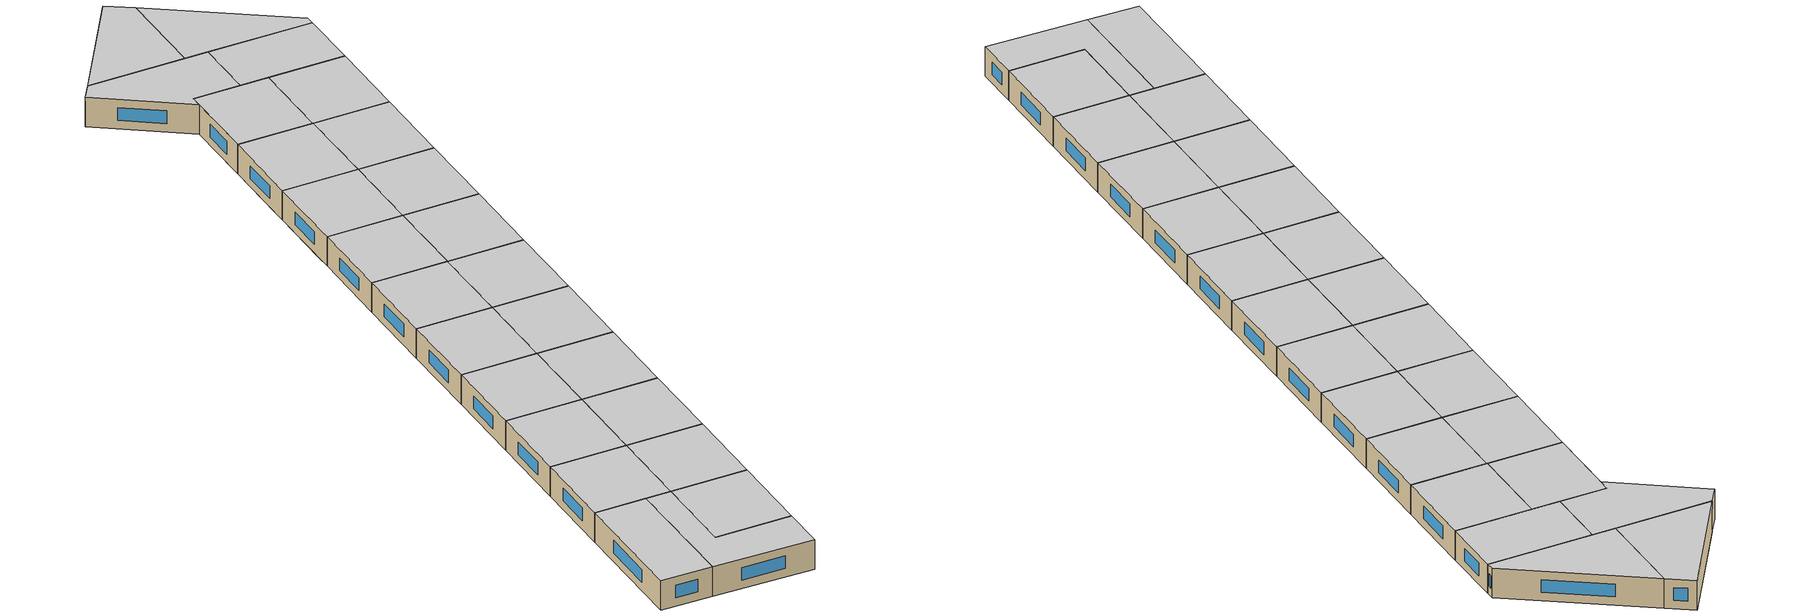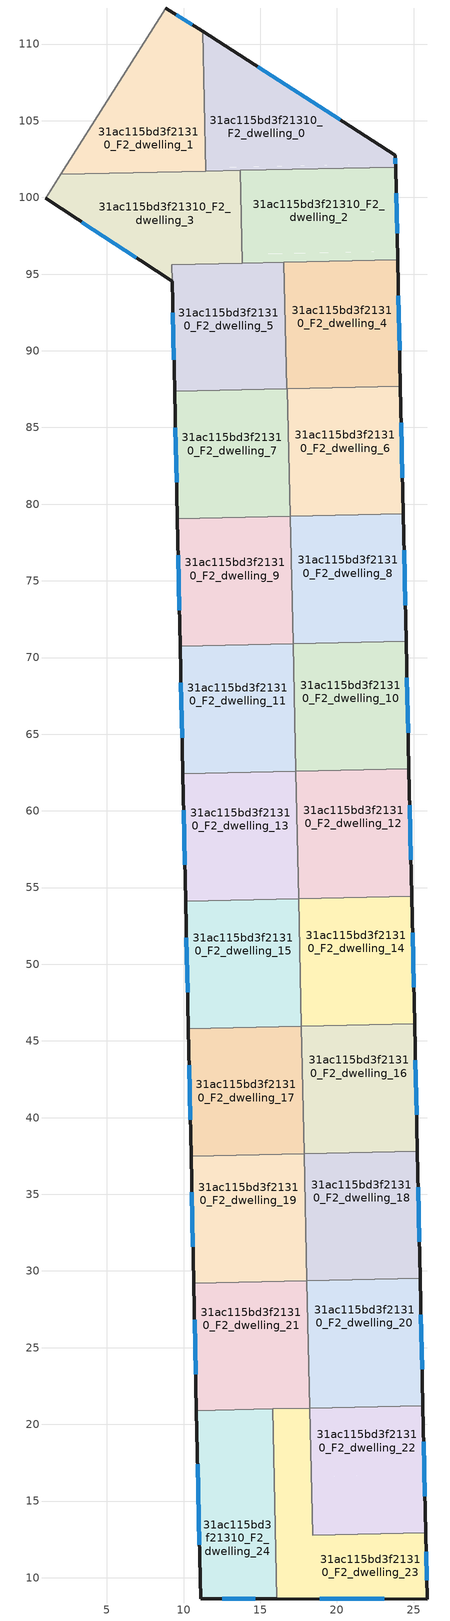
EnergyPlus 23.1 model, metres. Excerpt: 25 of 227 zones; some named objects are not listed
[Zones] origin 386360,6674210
31ac115bd3f21310_F2_dwelling_0
 floor to 31ac115bd3f21310_F1_dwelling_0 (EU_floor_Construction): 23.81,102.76 23.82,102.2 11.44,101.93 11.24,110.82 z6
 floor to 31ac115bd3f21310_F1_dwelling_2 (EU_floor_Construction): 23.82,102.2 23.83,101.98 13.49,101.75 13.48,101.97 z6
 floor to 31ac115bd3f21310_F1_dwelling_3 (EU_floor_Construction): 13.48,101.97 13.49,101.75 11.45,101.71 11.44,101.93 z6
 wall outside (EU_wall_Construction): 23.83,101.98 23.81,102.76 11.24,110.82 z6:9
 wall to 31ac115bd3f21310_F2_dwelling_1 (EU_wall_Construction): 11.24,110.82 11.45,101.71 z6:9
 wall to 31ac115bd3f21310_F2_dwelling_2 (EU_wall_Construction): 13.69,101.76 23.83,101.98 z6:9
 wall to 31ac115bd3f21310_F2_dwelling_3 (EU_wall_Construction): 11.45,101.71 13.69,101.76 z6:9
 window (EU_Window_Construction): 20.22,105.07 14.83,108.52 / 23.82,102.21 23.81,102.54 z6.86:8.14
 ceiling to 31ac115bd3f21310_F3_dwelling_0 (EU_floor_Construction): 23.83,101.98 23.81,102.76 11.24,110.82 11.45,101.71 z9
31ac115bd3f21310_F2_dwelling_1
 floor to 31ac115bd3f21310_F1_dwelling_1 (EU_floor_Construction): 11.21,110.84 11.4,101.92 2.14,101.72 8.86,112.35 z6
 floor to 31ac115bd3f21310_F1_dwelling_0 (EU_floor_Construction): 11.24,110.82 11.44,101.93 11.4,101.92 11.21,110.84 z6
 floor to 31ac115bd3f21310_F1_dwelling_3 (EU_floor_Construction): 11.44,101.93 11.45,101.71 2,101.5 2.14,101.72 z6
 wall outside (EU_wall_Construction): 11.24,110.82 8.86,112.35 z6:9
 wall adiabatic (EU_wall_Construction): 8.86,112.35 2,101.5 z6:9
 wall to 31ac115bd3f21310_F2_dwelling_3 (EU_wall_Construction): 2,101.5 11.45,101.71 z6:9
 window (EU_Window_Construction): 10.56,111.26 9.54,111.91 z6.86:8.14
 ceiling to 31ac115bd3f21310_F3_dwelling_1 (EU_floor_Construction): 11.45,101.71 11.24,110.82 8.86,112.35 2,101.5 z9
31ac115bd3f21310_F2_dwelling_10
 floor to 31ac115bd3f21310_F1_dwelling_10 (EU_floor_Construction): 24.51,71.05 24.65,64.65 17.28,64.49 17.14,70.88 z6
 floor to 31ac115bd3f21310_F1_dwelling_12 (EU_floor_Construction): 24.65,64.65 24.69,62.74 17.33,62.57 17.28,64.49 z6
 wall outside (EU_wall_Construction): 24.69,62.74 24.51,71.05 z6:9
 wall to 31ac115bd3f21310_F2_dwelling_11 (EU_wall_Construction): 17.14,70.88 17.33,62.57 z6:9
 wall to 31ac115bd3f21310_F2_dwelling_12 (EU_wall_Construction): 17.33,62.57 24.69,62.74 z6:9
 wall to 31ac115bd3f21310_F2_dwelling_8 (EU_wall_Construction): 24.51,71.05 17.14,70.88 z6:9
 window (EU_Window_Construction): 24.64,65.11 24.56,68.67 z6.86:8.14
 ceiling to 31ac115bd3f21310_F3_dwelling_10 (EU_floor_Construction): 24.69,62.74 24.51,71.05 17.14,70.88 17.33,62.57 z9
31ac115bd3f21310_F2_dwelling_11
 floor to 31ac115bd3f21310_F1_dwelling_11 (EU_floor_Construction): 17.14,70.88 17.28,64.49 9.91,64.33 9.78,70.72 z6
 floor to 31ac115bd3f21310_F1_dwelling_13 (EU_floor_Construction): 17.28,64.49 17.32,62.57 9.95,62.41 9.91,64.33 z6
 wall outside (EU_wall_Construction): 9.78,70.72 9.95,62.41 z6:9
 wall to 31ac115bd3f21310_F2_dwelling_9 (EU_wall_Construction): 17.14,70.88 9.78,70.72 z6:9
 wall to 31ac115bd3f21310_F2_dwelling_13 (EU_wall_Construction): 9.95,62.41 17.32,62.57 z6:9
 window (EU_Window_Construction): 9.83,68.35 9.9,64.78 z6.86:8.14
 ceiling to 31ac115bd3f21310_F3_dwelling_11 (EU_floor_Construction): 17.33,62.57 17.14,70.88 9.78,70.72 9.95,62.41 z9
31ac115bd3f21310_F2_dwelling_12
 floor to 31ac115bd3f21310_F1_dwelling_12 (EU_floor_Construction): 24.69,62.74 24.83,56.66 17.46,56.5 17.32,62.57 z6
 floor to 31ac115bd3f21310_F1_dwelling_14 (EU_floor_Construction): 24.83,56.66 24.88,54.43 17.51,54.26 17.46,56.5 z6
 wall outside (EU_wall_Construction): 24.88,54.43 24.69,62.74 z6:9
 wall to 31ac115bd3f21310_F2_dwelling_13 (EU_wall_Construction): 17.32,62.57 17.51,54.26 z6:9
 wall to 31ac115bd3f21310_F2_dwelling_14 (EU_wall_Construction): 17.51,54.26 24.88,54.43 z6:9
 window (EU_Window_Construction): 24.83,56.8 24.75,60.36 z6.86:8.14
 ceiling to 31ac115bd3f21310_F3_dwelling_12 (EU_floor_Construction): 24.88,54.43 24.69,62.74 17.32,62.57 17.51,54.26 z9
31ac115bd3f21310_F2_dwelling_13
 floor to 31ac115bd3f21310_F1_dwelling_13 (EU_floor_Construction): 17.32,62.57 17.46,56.5 10.09,56.34 9.95,62.41 z6
 floor to 31ac115bd3f21310_F1_dwelling_15 (EU_floor_Construction): 17.46,56.5 17.5,54.26 10.13,54.1 10.09,56.34 z6
 wall outside (EU_wall_Construction): 9.95,62.41 10.13,54.1 z6:9
 wall to 31ac115bd3f21310_F2_dwelling_15 (EU_wall_Construction): 10.13,54.1 17.5,54.26 z6:9
 window (EU_Window_Construction): 10.01,60.04 10.08,56.47 z6.86:8.14
 ceiling to 31ac115bd3f21310_F3_dwelling_13 (EU_floor_Construction): 17.51,54.26 17.32,62.57 9.95,62.41 10.13,54.1 z9
31ac115bd3f21310_F2_dwelling_14
 floor to 31ac115bd3f21310_F1_dwelling_16 (EU_floor_Construction): 25.01,48.68 25.06,46.12 17.69,45.96 17.63,48.51 z6
 floor adiabatic (EU_floor_Construction): 24.88,54.43 25.01,48.68 17.63,48.51 17.5,54.26 z6
 wall outside (EU_wall_Construction): 25.06,46.12 24.88,54.43 z6:9
 wall to 31ac115bd3f21310_F2_dwelling_15 (EU_wall_Construction): 17.5,54.26 17.69,45.96 25.06,46.12 z6:9
 window (EU_Window_Construction): 25.01,48.49 24.93,52.05 z6.86:8.14
 ceiling to 31ac115bd3f21310_F3_dwelling_14 (EU_floor_Construction): 25.06,46.12 24.88,54.43 17.5,54.26 17.69,45.96 z9
31ac115bd3f21310_F2_dwelling_15
 floor to 31ac115bd3f21310_F1_dwelling_15 (EU_floor_Construction): 17.5,54.26 17.63,48.51 10.26,48.35 10.13,54.1 z6
 floor to 31ac115bd3f21310_F1_dwelling_17 (EU_floor_Construction): 17.63,48.51 17.69,45.96 10.31,45.8 10.26,48.35 z6
 wall outside (EU_wall_Construction): 10.13,54.1 10.31,45.79 z6:9
 wall to 31ac115bd3f21310_F2_dwelling_16 (EU_wall_Construction): 17.68,45.96 25.06,46.12 z6:9
 wall to 31ac115bd3f21310_F2_dwelling_17 (EU_wall_Construction): 10.31,45.79 17.68,45.96 z6:9
 window (EU_Window_Construction): 10.18,51.73 10.26,48.17 z6.86:8.14
 ceiling to 31ac115bd3f21310_F3_dwelling_15 (EU_floor_Construction): 17.69,45.96 17.5,54.26 10.13,54.1 10.31,45.79 z9
31ac115bd3f21310_F2_dwelling_16
 floor to 31ac115bd3f21310_F1_dwelling_16 (EU_floor_Construction): 25.06,46.12 25.18,40.69 17.81,40.53 17.69,45.96 z6
 floor to 31ac115bd3f21310_F1_dwelling_18 (EU_floor_Construction): 25.18,40.69 25.24,37.82 17.87,37.66 17.81,40.53 z6
 wall outside (EU_wall_Construction): 25.24,37.82 25.06,46.12 z6:9
 wall to 31ac115bd3f21310_F2_dwelling_17 (EU_wall_Construction): 17.68,45.96 17.87,37.66 z6:9
 wall to 31ac115bd3f21310_F2_dwelling_18 (EU_wall_Construction): 17.87,37.66 25.24,37.82 z6:9
 window (EU_Window_Construction): 25.19,40.19 25.11,43.75 z6.86:8.14
 ceiling to 31ac115bd3f21310_F3_dwelling_16 (EU_floor_Construction): 25.24,37.82 25.06,46.12 17.68,45.96 17.87,37.66 z9
31ac115bd3f21310_F2_dwelling_17
 floor adiabatic (EU_floor_Construction): 17.68,45.96 17.87,37.66 10.49,37.49 10.31,45.79 z6
 wall outside (EU_wall_Construction): 10.31,45.79 10.49,37.49 z6:9
 wall to 31ac115bd3f21310_F2_dwelling_19 (EU_wall_Construction): 10.49,37.49 17.87,37.66 z6:9
 window (EU_Window_Construction): 10.36,43.42 10.44,39.86 z6.86:8.14
 ceiling to 31ac115bd3f21310_F3_dwelling_17 (EU_floor_Construction): 17.87,37.66 17.68,45.96 10.31,45.79 10.49,37.49 z9
31ac115bd3f21310_F2_dwelling_18
 floor to 31ac115bd3f21310_F1_dwelling_18 (EU_floor_Construction): 25.24,37.82 25.36,32.71 17.98,32.55 17.87,37.66 z6
 floor to 31ac115bd3f21310_F1_dwelling_20 (EU_floor_Construction): 25.36,32.71 25.43,29.52 18.05,29.36 17.98,32.55 z6
 wall outside (EU_wall_Construction): 25.43,29.52 25.24,37.82 z6:9
 wall to 31ac115bd3f21310_F2_dwelling_19 (EU_wall_Construction): 17.87,37.66 18.05,29.36 z6:9
 wall to 31ac115bd3f21310_F2_dwelling_20 (EU_wall_Construction): 18.05,29.36 25.43,29.52 z6:9
 window (EU_Window_Construction): 25.38,31.89 25.3,35.45 z6.86:8.14
 ceiling to 31ac115bd3f21310_F3_dwelling_18 (EU_floor_Construction): 25.43,29.52 25.24,37.82 17.87,37.66 18.05,29.36 z9
31ac115bd3f21310_F2_dwelling_19
 floor to 31ac115bd3f21310_F1_dwelling_19 (EU_floor_Construction): 17.87,37.66 17.98,32.55 10.6,32.39 10.49,37.49 z6
 floor to 31ac115bd3f21310_F1_dwelling_21 (EU_floor_Construction): 17.98,32.55 18.05,29.36 10.67,29.19 10.6,32.39 z6
 wall outside (EU_wall_Construction): 10.49,37.49 10.67,29.19 z6:9
 wall to 31ac115bd3f21310_F2_dwelling_20 (EU_wall_Construction): 10.67,29.19 18.05,29.36 z6:9
 window (EU_Window_Construction): 10.54,35.12 10.62,31.56 z6.86:8.14
 ceiling to 31ac115bd3f21310_F3_dwelling_19 (EU_floor_Construction): 18.05,29.36 17.87,37.66 10.49,37.49 10.67,29.19 z9
31ac115bd3f21310_F2_dwelling_2
 floor to 31ac115bd3f21310_F1_dwelling_2 (EU_floor_Construction): 23.83,101.98 23.95,96.5 13.81,96.28 13.69,101.76 z6
 floor to 31ac115bd3f21310_F1_dwelling_5 (EU_floor_Construction): 16.46,96.34 16.47,95.78 13.82,95.72 13.81,96.28 z6
 floor to 31ac115bd3f21310_F1_dwelling_4 (EU_floor_Construction): 23.95,96.5 23.96,95.94 16.47,95.78 16.46,96.34 z6
 wall outside (EU_wall_Construction): 23.96,95.94 23.83,101.98 z6:9
 wall to 31ac115bd3f21310_F2_dwelling_3 (EU_wall_Construction): 13.69,101.76 13.82,95.72 z6:9
 wall to 31ac115bd3f21310_F2_dwelling_4 (EU_wall_Construction): 16.55,95.78 23.96,95.94 z6:9
 wall to 31ac115bd3f21310_F2_dwelling_5 (EU_wall_Construction): 13.82,95.72 16.55,95.78 z6:9
 window (EU_Window_Construction): 23.92,97.67 23.86,100.26 z6.86:8.14
 ceiling to 31ac115bd3f21310_F3_dwelling_2 (EU_floor_Construction): 23.96,95.94 23.83,101.98 13.69,101.76 13.82,95.72 z9
31ac115bd3f21310_F2_dwelling_20
 floor to 31ac115bd3f21310_F1_dwelling_20 (EU_floor_Construction): 25.43,29.52 25.53,24.73 18.15,24.57 18.05,29.36 z6
 floor to 31ac115bd3f21310_F1_dwelling_22 (EU_floor_Construction): 25.53,24.73 25.61,21.22 18.23,21.06 18.15,24.57 z6
 wall outside (EU_wall_Construction): 25.61,21.22 25.43,29.52 z6:9
 wall to 31ac115bd3f21310_F2_dwelling_21 (EU_wall_Construction): 10.67,29.19 18.05,29.36 18.23,21.06 z6:9
 wall to 31ac115bd3f21310_F2_dwelling_22 (EU_wall_Construction): 18.23,21.06 25.61,21.22 z6:9
 window (EU_Window_Construction): 25.56,23.59 25.48,27.15 z6.86:8.14
 ceiling to 31ac115bd3f21310_F3_dwelling_20 (EU_floor_Construction): 25.61,21.22 25.43,29.52 18.05,29.36 18.23,21.06 z9
31ac115bd3f21310_F2_dwelling_21
 floor to 31ac115bd3f21310_F1_dwelling_21 (EU_floor_Construction): 18.05,29.36 18.15,24.57 10.77,24.41 10.67,29.19 z6
 floor to 31ac115bd3f21310_F1_dwelling_23 (EU_floor_Construction): 18.15,24.57 18.23,21.06 10.85,20.9 10.77,24.41 z6
 wall outside (EU_wall_Construction): 10.67,29.19 10.85,20.9 z6:9
 wall to 31ac115bd3f21310_F2_dwelling_24 (EU_wall_Construction): 10.85,20.9 15.81,21.01 z6:9
 wall to 31ac115bd3f21310_F2_dwelling_23 (EU_wall_Construction): 15.81,21.01 18.23,21.06 z6:9
 window (EU_Window_Construction): 10.72,26.82 10.8,23.27 z6.86:8.14
 ceiling to 31ac115bd3f21310_F3_dwelling_21 (EU_floor_Construction): 18.23,21.06 18.05,29.36 10.67,29.19 10.85,20.9 z9
31ac115bd3f21310_F2_dwelling_22
 floor to 31ac115bd3f21310_F1_dwelling_22 (EU_floor_Construction): 25.61,21.22 25.71,16.76 18.33,16.59 18.23,21.06 z6
 floor to 31ac115bd3f21310_F1_dwelling_24 (EU_floor_Construction): 25.71,16.76 25.79,12.93 18.49,12.77 18.41,16.6 z6
 floor to 31ac115bd3f21310_F1_dwelling_25 (EU_floor_Construction): 18.41,16.6 18.49,12.77 18.41,12.77 18.33,16.59 z6
 wall outside (EU_wall_Construction): 25.79,12.93 25.61,21.22 z6:9
 wall to 31ac115bd3f21310_F2_dwelling_23 (EU_wall_Construction): 18.23,21.06 18.41,12.77 25.79,12.93 z6:9
 window (EU_Window_Construction): 25.74,15.3 25.66,18.85 z6.86:8.14
 ceiling to 31ac115bd3f21310_F3_dwelling_22 (EU_floor_Construction): 25.79,12.93 25.61,21.22 18.23,21.06 18.41,12.77 z9
31ac115bd3f21310_F2_dwelling_23
 floor to 31ac115bd3f21310_F1_dwelling_24 (EU_floor_Construction): 25.79,12.93 25.89,8.61 18.58,8.62 18.49,12.77 z6
 floor to 31ac115bd3f21310_F1_dwelling_25 (EU_floor_Construction): 18.33,16.59 18.41,12.77 18.49,12.77 18.58,8.62 16.08,8.62 15.91,16.54 z6
 floor to 31ac115bd3f21310_F1_dwelling_23 (EU_floor_Construction): 18.23,21.06 18.33,16.59 15.91,16.54 15.81,21.01 z6
 wall outside (EU_wall_Construction): 16.09,8.62 25.89,8.61 25.79,12.93 z6:9
 wall to 31ac115bd3f21310_F2_dwelling_24 (EU_wall_Construction): 15.81,21.01 16.09,8.62 z6:9
 window (EU_Window_Construction): 25.86,9.84 25.82,11.7 / 18.89,8.62 23.09,8.61 z6.86:8.14
 ceiling to 31ac115bd3f21310_F3_dwelling_23 (EU_floor_Construction): 25.89,8.61 25.79,12.93 18.41,12.77 18.23,21.06 15.81,21.01 16.09,8.62 z9
31ac115bd3f21310_F2_dwelling_24
 floor to 31ac115bd3f21310_F1_dwelling_25 (EU_floor_Construction): 15.91,16.54 16.08,8.62 11.11,8.63 10.94,16.43 z6
 floor to 31ac115bd3f21310_F1_dwelling_23 (EU_floor_Construction): 15.81,21.01 15.91,16.54 10.94,16.43 10.85,20.9 z6
 wall outside (EU_wall_Construction): 10.85,20.9 11.11,8.63 16.09,8.62 z6:9
 window (EU_Window_Construction): 12.53,8.63 14.66,8.63 / 10.92,17.39 11.03,12.14 z6.86:8.14
 ceiling to 31ac115bd3f21310_F3_dwelling_24 (EU_floor_Construction): 16.09,8.62 15.81,21.01 10.85,20.9 11.11,8.63 z9
31ac115bd3f21310_F2_dwelling_3
 floor to 31ac115bd3f21310_F1_dwelling_3 (EU_floor_Construction): 13.49,101.75 13.61,96.28 6.83,96.13 1.02,99.95 2,101.5 z6
 floor to 31ac115bd3f21310_F1_dwelling_2 (EU_floor_Construction): 13.69,101.76 13.81,96.28 13.61,96.28 13.49,101.75 z6
 floor to 31ac115bd3f21310_F1_dwelling_5 (EU_floor_Construction): 13.81,96.28 13.82,95.72 9.24,95.62 9.27,94.52 6.83,96.13 z6
 wall outside (EU_wall_Construction): 1.02,99.95 9.27,94.52 z6:9
 wall adiabatic (EU_wall_Construction): 2,101.5 1.02,99.95 z6:9
 wall to 31ac115bd3f21310_F2_dwelling_5 (EU_wall_Construction): 9.27,94.52 9.24,95.62 13.82,95.72 z6:9
 window (EU_Window_Construction): 3.37,98.4 6.91,96.07 z6.86:8.14
 ceiling to 31ac115bd3f21310_F3_dwelling_3 (EU_floor_Construction): 13.82,95.72 13.69,101.76 2,101.5 1.02,99.95 9.27,94.52 9.24,95.62 z9
31ac115bd3f21310_F2_dwelling_4
 floor to 31ac115bd3f21310_F1_dwelling_4 (EU_floor_Construction): 23.96,95.94 24.12,88.64 16.71,88.47 16.55,95.78 z6
 floor adiabatic (EU_floor_Construction): 24.12,88.64 24.14,87.68 16.73,87.51 16.71,88.47 z6
 wall outside (EU_wall_Construction): 24.14,87.68 23.96,95.94 z6:9
 wall to 31ac115bd3f21310_F2_dwelling_5 (EU_wall_Construction): 16.55,95.78 16.73,87.51 z6:9
 wall to 31ac115bd3f21310_F2_dwelling_6 (EU_wall_Construction): 16.78,87.52 24.14,87.68 z6:9
 wall to 31ac115bd3f21310_F2_dwelling_7 (EU_wall_Construction): 16.73,87.51 16.78,87.52 z6:9
 window (EU_Window_Construction): 24.09,90.04 24.01,93.58 z6.86:8.14
 ceiling to 31ac115bd3f21310_F3_dwelling_4 (EU_floor_Construction): 24.14,87.68 23.96,95.94 16.55,95.78 16.73,87.51 z9
31ac115bd3f21310_F2_dwelling_5
 floor to 31ac115bd3f21310_F1_dwelling_5 (EU_floor_Construction): 16.47,95.78 16.64,88.47 9.4,88.31 9.24,95.62 z6
 floor adiabatic (EU_floor_Construction): 16.71,88.47 16.73,87.51 9.42,87.35 9.4,88.31 16.64,88.47 z6
 floor to 31ac115bd3f21310_F1_dwelling_4 (EU_floor_Construction): 16.55,95.78 16.71,88.47 16.63,88.47 16.47,95.78 z6
 wall outside (EU_wall_Construction): 9.27,94.52 9.42,87.35 z6:9
 wall to 31ac115bd3f21310_F2_dwelling_7 (EU_wall_Construction): 9.42,87.35 16.73,87.51 z6:9
 window (EU_Window_Construction): 9.31,92.47 9.38,89.4 z6.86:8.14
 ceiling to 31ac115bd3f21310_F3_dwelling_5 (EU_floor_Construction): 16.73,87.51 16.55,95.78 9.24,95.62 9.42,87.35 z9
31ac115bd3f21310_F2_dwelling_6
 floor to 31ac115bd3f21310_F1_dwelling_6 (EU_floor_Construction): 24.14,87.68 24.3,80.64 16.93,80.48 16.78,87.52 z6
 floor to 31ac115bd3f21310_F1_dwelling_8 (EU_floor_Construction): 24.3,80.64 24.33,79.36 16.96,79.2 16.93,80.48 z6
 wall outside (EU_wall_Construction): 24.33,79.36 24.14,87.68 z6:9
 wall to 31ac115bd3f21310_F2_dwelling_7 (EU_wall_Construction): 16.78,87.52 16.96,79.2 z6:9
 wall to 31ac115bd3f21310_F2_dwelling_8 (EU_wall_Construction): 16.96,79.2 24.33,79.36 z6:9
 window (EU_Window_Construction): 24.27,81.74 24.2,85.3 z6.86:8.14
 ceiling to 31ac115bd3f21310_F3_dwelling_6 (EU_floor_Construction): 24.33,79.36 24.14,87.68 16.78,87.52 16.96,79.2 z9
31ac115bd3f21310_F2_dwelling_7
 floor to 31ac115bd3f21310_F1_dwelling_7 (EU_floor_Construction): 16.78,87.52 16.93,80.48 9.57,80.32 9.42,87.35 z6
 floor to 31ac115bd3f21310_F1_dwelling_9 (EU_floor_Construction): 16.93,80.48 16.96,79.2 9.6,79.04 9.57,80.32 z6
 wall outside (EU_wall_Construction): 9.42,87.35 9.6,79.04 z6:9
 wall to 31ac115bd3f21310_F2_dwelling_9 (EU_wall_Construction): 9.6,79.04 16.96,79.2 z6:9
 window (EU_Window_Construction): 9.47,84.98 9.55,81.41 z6.86:8.14
 ceiling to 31ac115bd3f21310_F3_dwelling_7 (EU_floor_Construction): 16.96,79.2 16.78,87.52 9.42,87.35 9.6,79.04 z9
31ac115bd3f21310_F2_dwelling_8
 floor to 31ac115bd3f21310_F1_dwelling_8 (EU_floor_Construction): 24.33,79.36 24.47,72.65 17.11,72.48 16.96,79.2 z6
 floor to 31ac115bd3f21310_F1_dwelling_10 (EU_floor_Construction): 24.47,72.65 24.51,71.05 17.14,70.88 17.11,72.48 z6
 wall outside (EU_wall_Construction): 24.51,71.05 24.33,79.36 z6:9
 wall to 31ac115bd3f21310_F2_dwelling_9 (EU_wall_Construction): 16.96,79.2 17.15,70.88 z6:9
 window (EU_Window_Construction): 24.46,73.42 24.38,76.99 z6.86:8.14
 ceiling to 31ac115bd3f21310_F3_dwelling_8 (EU_floor_Construction): 24.51,71.05 24.33,79.36 16.96,79.2 17.15,70.88 z9
31ac115bd3f21310_F2_dwelling_9
 floor to 31ac115bd3f21310_F1_dwelling_9 (EU_floor_Construction): 16.96,79.2 17.11,72.48 9.74,72.32 9.6,79.04 z6
 floor to 31ac115bd3f21310_F1_dwelling_11 (EU_floor_Construction): 17.11,72.48 17.14,70.88 9.78,70.72 9.74,72.32 z6
 wall outside (EU_wall_Construction): 9.6,79.04 9.78,70.72 z6:9
 window (EU_Window_Construction): 9.65,76.66 9.72,73.1 z6.86:8.14
 ceiling to 31ac115bd3f21310_F3_dwelling_9 (EU_floor_Construction): 17.15,70.88 16.96,79.2 9.6,79.04 9.78,70.72 z9
[Building]
EU S2 Campaign: North Axis=0; Terrain=City; Solar Distribution=FullExterior
[Site:Location]
Helsinki-Vantaa.AP: Latitude=60.317; Longitude=24.963; Time Zone=2; Elevation=54.6
[SizingPeriod:WeatherFileDays]
AnnualSizingPeriod: Begin Month=1; Begin Day of Month=1; End Month=12; End Day of Month=31; Day of Week for Start Day=Monday; Use Weather File Daylight Saving Period=No; Use Weather File Rain and Snow Indicators=No
[MATERIAL]
EU_InternalMass_Material: Roughness=MediumRough; Thickness=0.1; Conductivity=1; Density=1800; Specific Heat=900; Thermal Absorptance=0.9; Solar Absorptance=0.7; Visible Absorptance=0.7
[MATERIAL:NOMASS] Roughness=MediumRough; Thermal Absorptance=0.9; Solar Absorptance=0.7; Visible Absorptance=0.7
Name | Thermal Resistance
EU_wall_NoMass | 1.10183
EU_floor_NoMass | 1.70606
[WINDOWMATERIAL:SIMPLEGLAZINGSYSTEM]
EU_Window_SimpleGlazing: UFactor=3.11035; Solar Heat Gain Coefficient=0.8; Visible Transmittance=0.8
[CONSTRUCTION]
EU_wall_Construction: EU_wall_NoMass
EU_floor_Construction: EU_floor_NoMass
EU_Window_Construction: EU_Window_SimpleGlazing
EU_InternalMass_Construction: EU_InternalMass_Material
[ZONE] Type=1; Multiplier=1; Ceiling Height=autocalculate; Floor Area=autocalculate; Part of Total Floor Area=Yes
Name | Volume
31ac115bd3f21310_F2_dwelling_0 | 183.807
31ac115bd3f21310_F2_dwelling_1; 31ac115bd3f21310_F2_dwelling_17 | 183.82
31ac115bd3f21310_F2_dwelling_10; 31ac115bd3f21310_F2_dwelling_22 | 183.818
31ac115bd3f21310_F2_dwelling_11 | 183.841
31ac115bd3f21310_F2_dwelling_12 | 183.805
31ac115bd3f21310_F2_dwelling_13; 31ac115bd3f21310_F2_dwelling_18 | 183.817
31ac115bd3f21310_F2_dwelling_14 | 183.813
31ac115bd3f21310_F2_dwelling_15 | 183.833
31ac115bd3f21310_F2_dwelling_16 | 183.821
31ac115bd3f21310_F2_dwelling_19; 31ac115bd3f21310_F2_dwelling_6 | 183.816
31ac115bd3f21310_F2_dwelling_2 | 183.831
31ac115bd3f21310_F2_dwelling_20 | 183.824
31ac115bd3f21310_F2_dwelling_21 | 183.798
31ac115bd3f21310_F2_dwelling_23 | 183.823
31ac115bd3f21310_F2_dwelling_24 | 183.819
31ac115bd3f21310_F2_dwelling_3 | 186.448
31ac115bd3f21310_F2_dwelling_4 | 183.83
31ac115bd3f21310_F2_dwelling_5 | 181.186
31ac115bd3f21310_F2_dwelling_7 | 183.803
31ac115bd3f21310_F2_dwelling_8 | 183.81
31ac115bd3f21310_F2_dwelling_9 | 183.847
[INTERNALMASS] Construction=EU_InternalMass_Construction
Name | Zone or ZoneList | Surface Area
31ac115bd3f21310_F2_dwelling_0_EU_InternalMass | 31ac115bd3f21310_F2_dwelling_0 | 61.2675
31ac115bd3f21310_F2_dwelling_1_EU_InternalMass | 31ac115bd3f21310_F2_dwelling_1 | 61.2724
31ac115bd3f21310_F2_dwelling_2_EU_InternalMass | 31ac115bd3f21310_F2_dwelling_2 | 61.276
31ac115bd3f21310_F2_dwelling_3_EU_InternalMass | 31ac115bd3f21310_F2_dwelling_3 | 62.1521
31ac115bd3f21310_F2_dwelling_4_EU_InternalMass | 31ac115bd3f21310_F2_dwelling_4 | 61.2768
31ac115bd3f21310_F2_dwelling_5_EU_InternalMass | 31ac115bd3f21310_F2_dwelling_5 | 60.4044
31ac115bd3f21310_F2_dwelling_6_EU_InternalMass | 31ac115bd3f21310_F2_dwelling_6 | 61.2742
31ac115bd3f21310_F2_dwelling_7_EU_InternalMass | 31ac115bd3f21310_F2_dwelling_7 | 61.2676
31ac115bd3f21310_F2_dwelling_8_EU_InternalMass | 31ac115bd3f21310_F2_dwelling_8 | 61.2699
31ac115bd3f21310_F2_dwelling_9_EU_InternalMass | 31ac115bd3f21310_F2_dwelling_9 | 61.28
31ac115bd3f21310_F2_dwelling_10_EU_InternalMass | 31ac115bd3f21310_F2_dwelling_10 | 61.2728
31ac115bd3f21310_F2_dwelling_11_EU_InternalMass | 31ac115bd3f21310_F2_dwelling_11 | 61.2806
31ac115bd3f21310_F2_dwelling_12_EU_InternalMass | 31ac115bd3f21310_F2_dwelling_12 | 61.2683
31ac115bd3f21310_F2_dwelling_13_EU_InternalMass | 31ac115bd3f21310_F2_dwelling_13 | 61.2699
31ac115bd3f21310_F2_dwelling_14_EU_InternalMass | 31ac115bd3f21310_F2_dwelling_14 | 61.271
31ac115bd3f21310_F2_dwelling_15_EU_InternalMass | 31ac115bd3f21310_F2_dwelling_15 | 61.2812
31ac115bd3f21310_F2_dwelling_16_EU_InternalMass | 31ac115bd3f21310_F2_dwelling_16 | 61.2713
31ac115bd3f21310_F2_dwelling_17_EU_InternalMass | 31ac115bd3f21310_F2_dwelling_17 | 61.2734
31ac115bd3f21310_F2_dwelling_18_EU_InternalMass | 31ac115bd3f21310_F2_dwelling_18 | 61.2723
31ac115bd3f21310_F2_dwelling_19_EU_InternalMass | 31ac115bd3f21310_F2_dwelling_19 | 61.2737
31ac115bd3f21310_F2_dwelling_20_EU_InternalMass | 31ac115bd3f21310_F2_dwelling_20 | 61.276
31ac115bd3f21310_F2_dwelling_21_EU_InternalMass | 31ac115bd3f21310_F2_dwelling_21 | 61.2663
31ac115bd3f21310_F2_dwelling_22_EU_InternalMass | 31ac115bd3f21310_F2_dwelling_22 | 61.275
31ac115bd3f21310_F2_dwelling_23_EU_InternalMass | 31ac115bd3f21310_F2_dwelling_23 | 61.274
31ac115bd3f21310_F2_dwelling_24_EU_InternalMass | 31ac115bd3f21310_F2_dwelling_24 | 61.2717
[OTHEREQUIPMENT] Fuel Type=Electricity; Design Level Calculation Method=Watts/Area; Power per Zone Floor Area=1; Fraction Latent=0; Fraction Radiant=0; Fraction Lost=0; Carbon Dioxide Generation Rate=0; EndUse Subcategory=EU_Step8_InternalGains
Name | Zone or ZoneList or Space or SpaceList | Schedule
EU_Step8_InternalGain_31ac115bd3f21310_F2_dwelling_0_f000 | 31ac115bd3f21310_F2_dwelling_0 | EU_Step8_GainSchedule_31ac115bd3f21310_F2_dwelling_0_f000
EU_Step8_InternalGain_31ac115bd3f21310_F2_dwelling_1_f000 | 31ac115bd3f21310_F2_dwelling_1 | EU_Step8_GainSchedule_31ac115bd3f21310_F2_dwelling_1_f000
EU_Step8_InternalGain_31ac115bd3f21310_F2_dwelling_2_f000 | 31ac115bd3f21310_F2_dwelling_2 | EU_Step8_GainSchedule_31ac115bd3f21310_F2_dwelling_2_f000
EU_Step8_InternalGain_31ac115bd3f21310_F2_dwelling_3_f000 | 31ac115bd3f21310_F2_dwelling_3 | EU_Step8_GainSchedule_31ac115bd3f21310_F2_dwelling_3_f000
EU_Step8_InternalGain_31ac115bd3f21310_F2_dwelling_4_f000 | 31ac115bd3f21310_F2_dwelling_4 | EU_Step8_GainSchedule_31ac115bd3f21310_F2_dwelling_4_f000
EU_Step8_InternalGain_31ac115bd3f21310_F2_dwelling_5_f000 | 31ac115bd3f21310_F2_dwelling_5 | EU_Step8_GainSchedule_31ac115bd3f21310_F2_dwelling_5_f000
EU_Step8_InternalGain_31ac115bd3f21310_F2_dwelling_6_f000 | 31ac115bd3f21310_F2_dwelling_6 | EU_Step8_GainSchedule_31ac115bd3f21310_F2_dwelling_6_f000
EU_Step8_InternalGain_31ac115bd3f21310_F2_dwelling_7_f000 | 31ac115bd3f21310_F2_dwelling_7 | EU_Step8_GainSchedule_31ac115bd3f21310_F2_dwelling_7_f000
EU_Step8_InternalGain_31ac115bd3f21310_F2_dwelling_8_f000 | 31ac115bd3f21310_F2_dwelling_8 | EU_Step8_GainSchedule_31ac115bd3f21310_F2_dwelling_8_f000
EU_Step8_InternalGain_31ac115bd3f21310_F2_dwelling_9_f000 | 31ac115bd3f21310_F2_dwelling_9 | EU_Step8_GainSchedule_31ac115bd3f21310_F2_dwelling_9_f000
EU_Step8_InternalGain_31ac115bd3f21310_F2_dwelling_10_f000 | 31ac115bd3f21310_F2_dwelling_10 | EU_Step8_GainSchedule_31ac115bd3f21310_F2_dwelling_10_f000
EU_Step8_InternalGain_31ac115bd3f21310_F2_dwelling_11_f000 | 31ac115bd3f21310_F2_dwelling_11 | EU_Step8_GainSchedule_31ac115bd3f21310_F2_dwelling_11_f000
EU_Step8_InternalGain_31ac115bd3f21310_F2_dwelling_12_f000 | 31ac115bd3f21310_F2_dwelling_12 | EU_Step8_GainSchedule_31ac115bd3f21310_F2_dwelling_12_f000
EU_Step8_InternalGain_31ac115bd3f21310_F2_dwelling_13_f000 | 31ac115bd3f21310_F2_dwelling_13 | EU_Step8_GainSchedule_31ac115bd3f21310_F2_dwelling_13_f000
EU_Step8_InternalGain_31ac115bd3f21310_F2_dwelling_14_f000 | 31ac115bd3f21310_F2_dwelling_14 | EU_Step8_GainSchedule_31ac115bd3f21310_F2_dwelling_14_f000
EU_Step8_InternalGain_31ac115bd3f21310_F2_dwelling_15_f000 | 31ac115bd3f21310_F2_dwelling_15 | EU_Step8_GainSchedule_31ac115bd3f21310_F2_dwelling_15_f000
EU_Step8_InternalGain_31ac115bd3f21310_F2_dwelling_16_f000 | 31ac115bd3f21310_F2_dwelling_16 | EU_Step8_GainSchedule_31ac115bd3f21310_F2_dwelling_16_f000
EU_Step8_InternalGain_31ac115bd3f21310_F2_dwelling_17_f000 | 31ac115bd3f21310_F2_dwelling_17 | EU_Step8_GainSchedule_31ac115bd3f21310_F2_dwelling_17_f000
EU_Step8_InternalGain_31ac115bd3f21310_F2_dwelling_18_f000 | 31ac115bd3f21310_F2_dwelling_18 | EU_Step8_GainSchedule_31ac115bd3f21310_F2_dwelling_18_f000
EU_Step8_InternalGain_31ac115bd3f21310_F2_dwelling_19_f000 | 31ac115bd3f21310_F2_dwelling_19 | EU_Step8_GainSchedule_31ac115bd3f21310_F2_dwelling_19_f000
EU_Step8_InternalGain_31ac115bd3f21310_F2_dwelling_20_f000 | 31ac115bd3f21310_F2_dwelling_20 | EU_Step8_GainSchedule_31ac115bd3f21310_F2_dwelling_20_f000
EU_Step8_InternalGain_31ac115bd3f21310_F2_dwelling_21_f000 | 31ac115bd3f21310_F2_dwelling_21 | EU_Step8_GainSchedule_31ac115bd3f21310_F2_dwelling_21_f000
EU_Step8_InternalGain_31ac115bd3f21310_F2_dwelling_22_f000 | 31ac115bd3f21310_F2_dwelling_22 | EU_Step8_GainSchedule_31ac115bd3f21310_F2_dwelling_22_f000
EU_Step8_InternalGain_31ac115bd3f21310_F2_dwelling_23_f000 | 31ac115bd3f21310_F2_dwelling_23 | EU_Step8_GainSchedule_31ac115bd3f21310_F2_dwelling_23_f000
EU_Step8_InternalGain_31ac115bd3f21310_F2_dwelling_24_f000 | 31ac115bd3f21310_F2_dwelling_24 | EU_Step8_GainSchedule_31ac115bd3f21310_F2_dwelling_24_f000
[ZONEVENTILATION:DESIGNFLOWRATE] Schedule=EU_AlwaysOn; Design Flow Rate Calculation Method=AirChanges/Hour; Air Changes per Hour=0.756316; Ventilation Type=Natural; Fan Pressure Rise=0; Fan Total Efficiency=1; Constant Term Coefficient=1; Temperature Term Coefficient=0; Velocity Term Coefficient=0; Velocity Squared Term Coefficient=0; Minimum Indoor Temperature=-100; Maximum Indoor Temperature=100; Delta Temperature=-100; Minimum Outdoor Temperature=-100; Maximum Outdoor Temperature=100; Maximum Wind Speed=40
Name | Zone or ZoneList or Space or SpaceList
EU_ConstantAir_31ac115bd3f21310_F2_dwelling_0 | 31ac115bd3f21310_F2_dwelling_0
EU_ConstantAir_31ac115bd3f21310_F2_dwelling_1 | 31ac115bd3f21310_F2_dwelling_1
EU_ConstantAir_31ac115bd3f21310_F2_dwelling_2 | 31ac115bd3f21310_F2_dwelling_2
EU_ConstantAir_31ac115bd3f21310_F2_dwelling_3 | 31ac115bd3f21310_F2_dwelling_3
EU_ConstantAir_31ac115bd3f21310_F2_dwelling_4 | 31ac115bd3f21310_F2_dwelling_4
EU_ConstantAir_31ac115bd3f21310_F2_dwelling_5 | 31ac115bd3f21310_F2_dwelling_5
EU_ConstantAir_31ac115bd3f21310_F2_dwelling_6 | 31ac115bd3f21310_F2_dwelling_6
EU_ConstantAir_31ac115bd3f21310_F2_dwelling_7 | 31ac115bd3f21310_F2_dwelling_7
EU_ConstantAir_31ac115bd3f21310_F2_dwelling_8 | 31ac115bd3f21310_F2_dwelling_8
EU_ConstantAir_31ac115bd3f21310_F2_dwelling_9 | 31ac115bd3f21310_F2_dwelling_9
EU_ConstantAir_31ac115bd3f21310_F2_dwelling_10 | 31ac115bd3f21310_F2_dwelling_10
EU_ConstantAir_31ac115bd3f21310_F2_dwelling_11 | 31ac115bd3f21310_F2_dwelling_11
EU_ConstantAir_31ac115bd3f21310_F2_dwelling_12 | 31ac115bd3f21310_F2_dwelling_12
EU_ConstantAir_31ac115bd3f21310_F2_dwelling_13 | 31ac115bd3f21310_F2_dwelling_13
EU_ConstantAir_31ac115bd3f21310_F2_dwelling_14 | 31ac115bd3f21310_F2_dwelling_14
EU_ConstantAir_31ac115bd3f21310_F2_dwelling_15 | 31ac115bd3f21310_F2_dwelling_15
EU_ConstantAir_31ac115bd3f21310_F2_dwelling_16 | 31ac115bd3f21310_F2_dwelling_16
EU_ConstantAir_31ac115bd3f21310_F2_dwelling_17 | 31ac115bd3f21310_F2_dwelling_17
EU_ConstantAir_31ac115bd3f21310_F2_dwelling_18 | 31ac115bd3f21310_F2_dwelling_18
EU_ConstantAir_31ac115bd3f21310_F2_dwelling_19 | 31ac115bd3f21310_F2_dwelling_19
EU_ConstantAir_31ac115bd3f21310_F2_dwelling_20 | 31ac115bd3f21310_F2_dwelling_20
EU_ConstantAir_31ac115bd3f21310_F2_dwelling_21 | 31ac115bd3f21310_F2_dwelling_21
EU_ConstantAir_31ac115bd3f21310_F2_dwelling_22 | 31ac115bd3f21310_F2_dwelling_22
EU_ConstantAir_31ac115bd3f21310_F2_dwelling_23 | 31ac115bd3f21310_F2_dwelling_23
EU_ConstantAir_31ac115bd3f21310_F2_dwelling_24 | 31ac115bd3f21310_F2_dwelling_24
[HVACTEMPLATE:ZONE:IDEALLOADSAIRSYSTEM] System Availability Schedule=EU_AlwaysOn; Maximum Heating Supply Air Temperature=50; Minimum Cooling Supply Air Temperature=13; Maximum Heating Supply Air Humidity Ratio=0.0156; Minimum Cooling Supply Air Humidity Ratio=0.0077; Heating Limit=NoLimit; Cooling Limit=NoLimit; Heating Availability Schedule=EU_AlwaysOn; Cooling Availability Schedule=EU_CoolingOff; Dehumidification Control Type=ConstantSensibleHeatRatio; Cooling Sensible Heat Ratio=0.7; Dehumidification Setpoint=60; Humidification Control Type=None; Humidification Setpoint=30; Outdoor Air Method=None; Outdoor Air Flow Rate per Person=0.00944; Outdoor Air Flow Rate per Zone Floor Area=0; Outdoor Air Flow Rate per Zone=0; Demand Controlled Ventilation Type=None; Outdoor Air Economizer Type=NoEconomizer; Heat Recovery Type=None; Sensible Heat Recovery Effectiveness=0.7; Latent Heat Recovery Effectiveness=0.65
Name | Template Thermostat
31ac115bd3f21310_F2_dwelling_0 | EU_HeatOnly_31ac115bd3f21310_F2_dwelling_0
31ac115bd3f21310_F2_dwelling_1 | EU_HeatOnly_31ac115bd3f21310_F2_dwelling_1
31ac115bd3f21310_F2_dwelling_2 | EU_HeatOnly_31ac115bd3f21310_F2_dwelling_2
31ac115bd3f21310_F2_dwelling_3 | EU_HeatOnly_31ac115bd3f21310_F2_dwelling_3
31ac115bd3f21310_F2_dwelling_4 | EU_HeatOnly_31ac115bd3f21310_F2_dwelling_4
31ac115bd3f21310_F2_dwelling_5 | EU_HeatOnly_31ac115bd3f21310_F2_dwelling_5
31ac115bd3f21310_F2_dwelling_6 | EU_HeatOnly_31ac115bd3f21310_F2_dwelling_6
31ac115bd3f21310_F2_dwelling_7 | EU_HeatOnly_31ac115bd3f21310_F2_dwelling_7
31ac115bd3f21310_F2_dwelling_8 | EU_HeatOnly_31ac115bd3f21310_F2_dwelling_8
31ac115bd3f21310_F2_dwelling_9 | EU_HeatOnly_31ac115bd3f21310_F2_dwelling_9
31ac115bd3f21310_F2_dwelling_10 | EU_HeatOnly_31ac115bd3f21310_F2_dwelling_10
31ac115bd3f21310_F2_dwelling_11 | EU_HeatOnly_31ac115bd3f21310_F2_dwelling_11
31ac115bd3f21310_F2_dwelling_12 | EU_HeatOnly_31ac115bd3f21310_F2_dwelling_12
31ac115bd3f21310_F2_dwelling_13 | EU_HeatOnly_31ac115bd3f21310_F2_dwelling_13
31ac115bd3f21310_F2_dwelling_14 | EU_HeatOnly_31ac115bd3f21310_F2_dwelling_14
31ac115bd3f21310_F2_dwelling_15 | EU_HeatOnly_31ac115bd3f21310_F2_dwelling_15
31ac115bd3f21310_F2_dwelling_16 | EU_HeatOnly_31ac115bd3f21310_F2_dwelling_16
31ac115bd3f21310_F2_dwelling_17 | EU_HeatOnly_31ac115bd3f21310_F2_dwelling_17
31ac115bd3f21310_F2_dwelling_18 | EU_HeatOnly_31ac115bd3f21310_F2_dwelling_18
31ac115bd3f21310_F2_dwelling_19 | EU_HeatOnly_31ac115bd3f21310_F2_dwelling_19
31ac115bd3f21310_F2_dwelling_20 | EU_HeatOnly_31ac115bd3f21310_F2_dwelling_20
31ac115bd3f21310_F2_dwelling_21 | EU_HeatOnly_31ac115bd3f21310_F2_dwelling_21
31ac115bd3f21310_F2_dwelling_22 | EU_HeatOnly_31ac115bd3f21310_F2_dwelling_22
31ac115bd3f21310_F2_dwelling_23 | EU_HeatOnly_31ac115bd3f21310_F2_dwelling_23
31ac115bd3f21310_F2_dwelling_24 | EU_HeatOnly_31ac115bd3f21310_F2_dwelling_24
[SIZING:ZONE] Zone Cooling Design Supply Air Temperature Input Method=SupplyAirTemperature; Zone Cooling Design Supply Air Temperature=13; Zone Heating Design Supply Air Temperature Input Method=SupplyAirTemperature; Zone Heating Design Supply Air Temperature=50; Zone Cooling Design Supply Air Humidity Ratio=0.008; Zone Heating Design Supply Air Humidity Ratio=0.008; Cooling Design Air Flow Method=DesignDay; Cooling Design Air Flow Rate=0; Cooling Minimum Air Flow per Zone Floor Area=0.000762; Cooling Minimum Air Flow=0; Cooling Minimum Air Flow Fraction=0.2; Heating Design Air Flow Method=DesignDay; Heating Design Air Flow Rate=0; Heating Maximum Air Flow per Zone Floor Area=0.002032; Heating Maximum Air Flow=0.141576; Heating Maximum Air Flow Fraction=0.3; Account for Dedicated Outdoor Air System=No; Dedicated Outdoor Air System Control Strategy=NeutralSupplyAir; Dedicated Outdoor Air Low Setpoint Temperature for Design=autosize; Dedicated Outdoor Air High Setpoint Temperature for Design=autosize; Zone Load Sizing Method=Sensible Load Only No Latent Load; Zone Latent Cooling Design Supply Air Humidity Ratio Input Method=HumidityRatioDifference; Zone Cooling Design Supply Air Humidity Ratio Difference=0.005; Zone Latent Heating Design Supply Air Humidity Ratio Input Method=HumidityRatioDifference; Zone Humidification Design Supply Air Humidity Ratio Difference=0.005
31ac115bd3f21310_F2_dwelling_0; 31ac115bd3f21310_F2_dwelling_1; 31ac115bd3f21310_F2_dwelling_2; 31ac115bd3f21310_F2_dwelling_3; 31ac115bd3f21310_F2_dwelling_4; 31ac115bd3f21310_F2_dwelling_5; 31ac115bd3f21310_F2_dwelling_6; 31ac115bd3f21310_F2_dwelling_7; 31ac115bd3f21310_F2_dwelling_8; 31ac115bd3f21310_F2_dwelling_9; 31ac115bd3f21310_F2_dwelling_10; 31ac115bd3f21310_F2_dwelling_11; 31ac115bd3f21310_F2_dwelling_12; 31ac115bd3f21310_F2_dwelling_13; 31ac115bd3f21310_F2_dwelling_14; 31ac115bd3f21310_F2_dwelling_15; 31ac115bd3f21310_F2_dwelling_16; 31ac115bd3f21310_F2_dwelling_17; 31ac115bd3f21310_F2_dwelling_18; 31ac115bd3f21310_F2_dwelling_19; 31ac115bd3f21310_F2_dwelling_20; 31ac115bd3f21310_F2_dwelling_21; 31ac115bd3f21310_F2_dwelling_22; 31ac115bd3f21310_F2_dwelling_23; 31ac115bd3f21310_F2_dwelling_24
[SCHEDULE:CONSTANT]
Name | Hourly Value
EU_AlwaysOn | 1
EU_CoolingOff | 0
[SCHEDULE:FILE] Column Number=1; Rows to Skip at Top=0; Number of Hours of Data=8760; Column Separator=Comma; Interpolate to Timestep=No; Minutes per Item=60; Adjust Schedule for Daylight Savings=Yes
Name | File
EU_Step8_GainSchedule_31ac115bd3f21310_F2_dwelling_0_f000 | ../../schedules/31ac115bd3f21310/31ac115bd3f21310_F2_dwelling_0_f000_gain.csv
EU_Step8_GainSchedule_31ac115bd3f21310_F2_dwelling_1_f000 | ../../schedules/31ac115bd3f21310/31ac115bd3f21310_F2_dwelling_1_f000_gain.csv
EU_Step8_GainSchedule_31ac115bd3f21310_F2_dwelling_2_f000 | ../../schedules/31ac115bd3f21310/31ac115bd3f21310_F2_dwelling_2_f000_gain.csv
EU_Step8_GainSchedule_31ac115bd3f21310_F2_dwelling_3_f000 | ../../schedules/31ac115bd3f21310/31ac115bd3f21310_F2_dwelling_3_f000_gain.csv
EU_Step8_GainSchedule_31ac115bd3f21310_F2_dwelling_4_f000 | ../../schedules/31ac115bd3f21310/31ac115bd3f21310_F2_dwelling_4_f000_gain.csv
EU_Step8_GainSchedule_31ac115bd3f21310_F2_dwelling_5_f000 | ../../schedules/31ac115bd3f21310/31ac115bd3f21310_F2_dwelling_5_f000_gain.csv
EU_Step8_GainSchedule_31ac115bd3f21310_F2_dwelling_6_f000 | ../../schedules/31ac115bd3f21310/31ac115bd3f21310_F2_dwelling_6_f000_gain.csv
EU_Step8_GainSchedule_31ac115bd3f21310_F2_dwelling_7_f000 | ../../schedules/31ac115bd3f21310/31ac115bd3f21310_F2_dwelling_7_f000_gain.csv
EU_Step8_GainSchedule_31ac115bd3f21310_F2_dwelling_8_f000 | ../../schedules/31ac115bd3f21310/31ac115bd3f21310_F2_dwelling_8_f000_gain.csv
EU_Step8_GainSchedule_31ac115bd3f21310_F2_dwelling_9_f000 | ../../schedules/31ac115bd3f21310/31ac115bd3f21310_F2_dwelling_9_f000_gain.csv
EU_Step8_GainSchedule_31ac115bd3f21310_F2_dwelling_10_f000 | ../../schedules/31ac115bd3f21310/31ac115bd3f21310_F2_dwelling_10_f000_gain.csv
EU_Step8_GainSchedule_31ac115bd3f21310_F2_dwelling_11_f000 | ../../schedules/31ac115bd3f21310/31ac115bd3f21310_F2_dwelling_11_f000_gain.csv
EU_Step8_GainSchedule_31ac115bd3f21310_F2_dwelling_12_f000 | ../../schedules/31ac115bd3f21310/31ac115bd3f21310_F2_dwelling_12_f000_gain.csv
EU_Step8_GainSchedule_31ac115bd3f21310_F2_dwelling_13_f000 | ../../schedules/31ac115bd3f21310/31ac115bd3f21310_F2_dwelling_13_f000_gain.csv
EU_Step8_GainSchedule_31ac115bd3f21310_F2_dwelling_14_f000 | ../../schedules/31ac115bd3f21310/31ac115bd3f21310_F2_dwelling_14_f000_gain.csv
EU_Step8_GainSchedule_31ac115bd3f21310_F2_dwelling_15_f000 | ../../schedules/31ac115bd3f21310/31ac115bd3f21310_F2_dwelling_15_f000_gain.csv
EU_Step8_GainSchedule_31ac115bd3f21310_F2_dwelling_16_f000 | ../../schedules/31ac115bd3f21310/31ac115bd3f21310_F2_dwelling_16_f000_gain.csv
EU_Step8_GainSchedule_31ac115bd3f21310_F2_dwelling_17_f000 | ../../schedules/31ac115bd3f21310/31ac115bd3f21310_F2_dwelling_17_f000_gain.csv
EU_Step8_GainSchedule_31ac115bd3f21310_F2_dwelling_18_f000 | ../../schedules/31ac115bd3f21310/31ac115bd3f21310_F2_dwelling_18_f000_gain.csv
EU_Step8_GainSchedule_31ac115bd3f21310_F2_dwelling_19_f000 | ../../schedules/31ac115bd3f21310/31ac115bd3f21310_F2_dwelling_19_f000_gain.csv
EU_Step8_GainSchedule_31ac115bd3f21310_F2_dwelling_20_f000 | ../../schedules/31ac115bd3f21310/31ac115bd3f21310_F2_dwelling_20_f000_gain.csv
EU_Step8_GainSchedule_31ac115bd3f21310_F2_dwelling_21_f000 | ../../schedules/31ac115bd3f21310/31ac115bd3f21310_F2_dwelling_21_f000_gain.csv
EU_Step8_GainSchedule_31ac115bd3f21310_F2_dwelling_22_f000 | ../../schedules/31ac115bd3f21310/31ac115bd3f21310_F2_dwelling_22_f000_gain.csv
EU_Step8_GainSchedule_31ac115bd3f21310_F2_dwelling_23_f000 | ../../schedules/31ac115bd3f21310/31ac115bd3f21310_F2_dwelling_23_f000_gain.csv
EU_Step8_GainSchedule_31ac115bd3f21310_F2_dwelling_24_f000 | ../../schedules/31ac115bd3f21310/31ac115bd3f21310_F2_dwelling_24_f000_gain.csv
